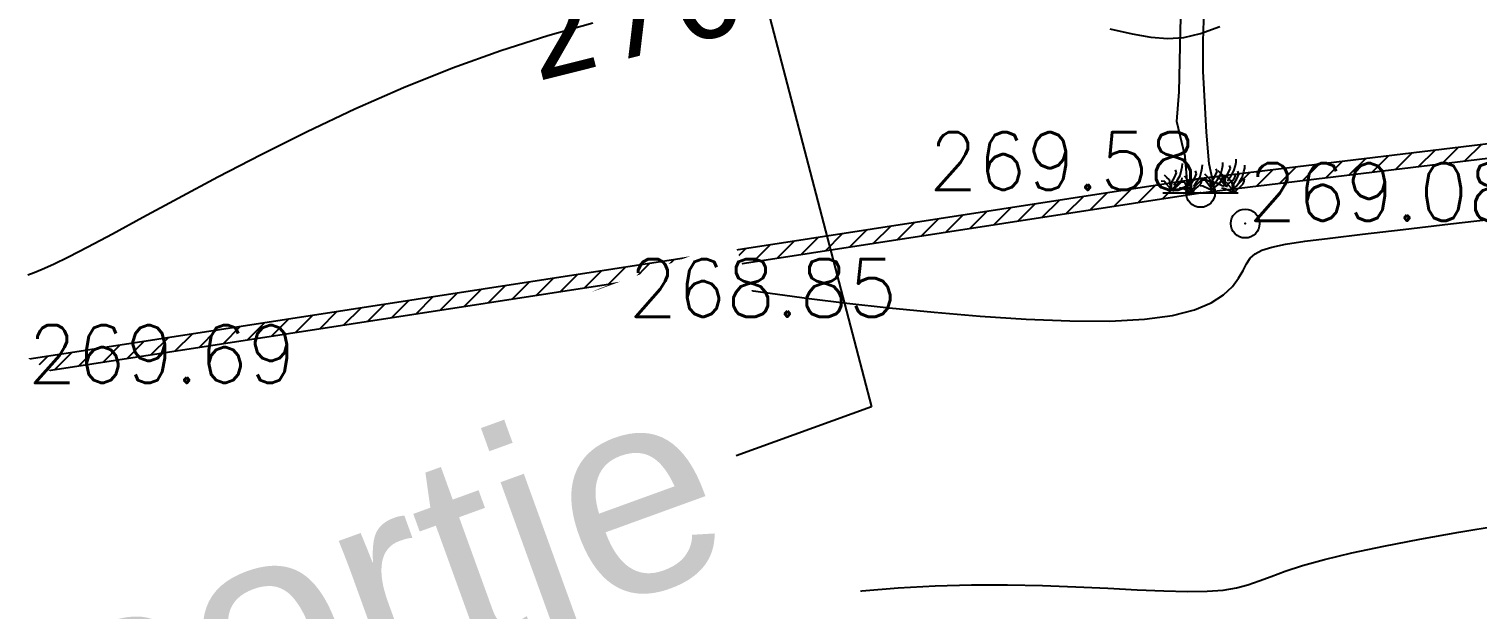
# Model space of a CAD drawing. Header units: millimetres. Extents: x 524954 to 526204, y 9523489 to 9524010.
# Drawn here: x 525491.1 to 525516.23, y 9523554.47 to 9523564.53 of the extents above; entities that cross this region are included whole.
import ezdxf
from ezdxf import colors
from ezdxf.entities.mleader import LeaderData, LeaderLine
from ezdxf.enums import TextEntityAlignment as Align
from ezdxf.math import Vec2, Vec3

# ---------------------------------------------------------------- set-up
doc = ezdxf.new("R2010")
doc.units = ezdxf.units.MM
doc.header["$PDMODE"] = 32
doc.header["$PDSIZE"] = 0.5
doc.linetypes.add('ACAD_ISO12W100', pattern=[21, 12, -3, 0, -3, 0, -3])
for name, color, linetype in [('Arbre', 34, 'ACAD_ISO12W100'), ('Cloture', 7, 'Continuous'), ('CN_01_00', 3, 'Continuous'), ('CN_02_00', 4, 'Continuous'), ('CN_10_00', 1, 'Continuous'), ('Cotation Courbes de niveau', 7, 'Continuous'), ('ETQ IMPAIR', 7, 'Continuous'), ('ETQ PAIR', 7, 'Continuous'), ('Murs', 1, 'Continuous'), ('TopoAlt', 3, 'Continuous'), ('TOPOJIS', 7, 'Continuous')]:
    doc.layers.add(name, color=color, linetype=linetype)
doc.styles.add('Simplex 1.0', font='Simplex.shx', dxfattribs={"width": 0.99, "height": 1})
doc.styles.get("Standard").update_dxf_attribs({"font": 'arial.ttf'})
doc.styles.add('Verdana 1.0', font='verdana.ttf', dxfattribs={"width": 0.99, "height": 1})

# ---------------------------------------------------------------- blocks, each defined once
blk = doc.blocks.new('TCPOINT M')
at = {"color": 0}
blk.add_point((0, 0), dxfattribs=at)
at = {"layer": 'TopoAlt', "style": 'Simplex 1.0', "width": 0.99}
blk.add_attdef('ALT', (0.15, 0.15), '', height=1, dxfattribs=at)
blk = doc.blocks.new('v088')
at = {"linetype": 'Continuous'}
for p, q in [((-0.352, 2.542), (-0.344, 3.046)), ((0.045, 2.625), (0.064, 3.179)), ((-0.373, 1.752), (-0.352, 2.542)), ((0.043, 2.109), (0.045, 2.625)), ((0.102, 1.053), (0.043, 2.109)), ((-0.412, 1.235), (-0.373, 1.752)), ((-0.268, 0.628), (-0.412, 1.235)), ((0.151, 0.506), (0.102, 1.053)), ((-0.213, 0), (-0.268, 0.628)), ((0.256, 0), (0.151, 0.506)), ((-0.654, 0), (0.654, 0))]:
    blk.add_line(p, q, dxfattribs=at)
at = {"color": 3, "linetype": 'Continuous'}
for p, q in [((-0.317, 0.454), (-0.315, 0.507)), ((0.385, 0.474), (0.387, 0.526)), ((0.603, 0.474), (0.615, 0.531)), ((0.615, 0.531), (0.618, 0.584)), ((-0.587, 0.264), (-0.627, 0.308)), ((-0.541, 0.224), (-0.587, 0.264)), ((-0.502, 0.188), (-0.452, 0.267)), ((-0.452, 0.267), (-0.416, 0.349)), ((-0.416, 0.349), (-0.433, 0.399)), ((-0.409, 0.214), (-0.353, 0.303)), ((-0.353, 0.303), (-0.329, 0.397)), ((-0.329, 0.397), (-0.317, 0.454)), ((-0.327, 0.226), (-0.32, 0.26)), ((-0.24, 0.245), (-0.281, 0.288)), ((-0.106, 0.248), (-0.07, 0.329)), ((-0.07, 0.329), (-0.087, 0.38)), ((-0.063, 0.195), (-0.007, 0.284)), ((-0.007, 0.284), (0.017, 0.377)), ((0.017, 0.377), (0.029, 0.435)), ((0.029, 0.435), (0.031, 0.488)), ((0.115, 0.284), (0.075, 0.327)), ((0.161, 0.243), (0.115, 0.284)), ((0.2, 0.207), (0.25, 0.286)), ((0.25, 0.286), (0.286, 0.368)), ((0.315, 0.274), (0.25, 0.279)), ((0.286, 0.368), (0.269, 0.418)), ((0.293, 0.233), (0.349, 0.322)), ((0.346, 0.341), (0.305, 0.385)), ((0.337, 0.236), (0.315, 0.274)), ((0.392, 0.301), (0.346, 0.341)), ((0.349, 0.322), (0.373, 0.416)), ((0.373, 0.416), (0.385, 0.474)), ((0.375, 0.245), (0.382, 0.279)), ((0.404, 0.243), (0.392, 0.301)), ((0.428, 0.183), (0.43, 0.264)), ((0.43, 0.264), (0.481, 0.344)), ((0.495, 0.24), (0.454, 0.284)), ((0.469, 0.209), (0.524, 0.291)), ((0.481, 0.344), (0.517, 0.426)), ((0.517, 0.426), (0.5, 0.476)), ((0.524, 0.291), (0.579, 0.38)), ((0.546, 0.209), (0.591, 0.255)), ((0.579, 0.38), (0.603, 0.474)), ((0.591, 0.255), (0.606, 0.303)), ((0.606, 0.303), (0.613, 0.337)), ((0.63, 0.243), (0.666, 0.325)), ((0.666, 0.325), (0.649, 0.375)), ((0.673, 0.19), (0.728, 0.279)), ((0.728, 0.279), (0.752, 0.373)), ((0.752, 0.373), (0.765, 0.43)), ((0.765, 0.43), (0.767, 0.483)), ((-0.661, 0.096), (-0.712, 0.106)), ((-0.618, 0.197), (-0.683, 0.202)), ((-0.567, 0.053), (-0.661, 0.096)), ((-0.596, 0.159), (-0.618, 0.197)), ((-0.536, 0.087), (-0.596, 0.159)), ((-0.527, 0.031), (-0.567, 0.053)), ((-0.529, 0.166), (-0.541, 0.224)), ((-0.5, 0.031), (-0.536, 0.087)), ((-0.524, 0.099), (-0.529, 0.166)), ((-0.505, 0.106), (-0.502, 0.188)), ((-0.5, 0.036), (-0.505, 0.106)), ((-0.483, 0.022), (-0.459, 0.072)), ((-0.464, 0.132), (-0.409, 0.214)), ((-0.459, 0.072), (-0.387, 0.132)), ((-0.387, 0.132), (-0.341, 0.178)), ((-0.315, 0.077), (-0.365, 0.087)), ((-0.341, 0.178), (-0.327, 0.226)), ((-0.272, 0.178), (-0.337, 0.183)), ((-0.221, 0.034), (-0.315, 0.077)), ((-0.25, 0.139), (-0.272, 0.178)), ((-0.19, 0.067), (-0.25, 0.139)), ((-0.195, 0.204), (-0.24, 0.245)), ((-0.18, 0.012), (-0.221, 0.034)), ((-0.183, 0.147), (-0.195, 0.204)), ((-0.154, 0.012), (-0.19, 0.067)), ((-0.178, 0.079), (-0.183, 0.147)), ((-0.159, 0.087), (-0.156, 0.168)), ((-0.154, 0.017), (-0.159, 0.087)), ((-0.156, 0.168), (-0.106, 0.248)), ((-0.137, 0.002), (-0.113, 0.053)), ((-0.118, 0.113), (-0.063, 0.195)), ((-0.113, 0.053), (-0.041, 0.113)), ((-0.041, 0.113), (0.005, 0.159)), ((0.041, 0.115), (-0.01, 0.125)), ((0.005, 0.159), (0.019, 0.207)), ((0.019, 0.207), (0.026, 0.24)), ((0.084, 0.216), (0.019, 0.221)), ((0.135, 0.072), (0.041, 0.115)), ((0.106, 0.178), (0.084, 0.216)), ((0.166, 0.106), (0.106, 0.178)), ((0.175, 0.05), (0.135, 0.072)), ((0.173, 0.185), (0.161, 0.243)), ((0.202, 0.05), (0.166, 0.106)), ((0.178, 0.118), (0.173, 0.185)), ((0.197, 0.125), (0.2, 0.207)), ((0.202, 0.055), (0.197, 0.125)), ((0.219, 0.041), (0.243, 0.091)), ((0.272, 0.173), (0.221, 0.183)), ((0.238, 0.151), (0.293, 0.233)), ((0.243, 0.091), (0.315, 0.151)), ((0.365, 0.13), (0.272, 0.173)), ((0.315, 0.151), (0.361, 0.197)), ((0.397, 0.163), (0.337, 0.236)), ((0.361, 0.197), (0.375, 0.245)), ((0.406, 0.108), (0.365, 0.13)), ((0.421, 0.072), (0.37, 0.082)), ((0.433, 0.108), (0.397, 0.163)), ((0.464, 0.173), (0.399, 0.178)), ((0.409, 0.175), (0.404, 0.243)), ((0.514, 0.029), (0.421, 0.072)), ((0.433, 0.113), (0.428, 0.183)), ((0.45, 0.099), (0.474, 0.149)), ((0.486, 0.135), (0.464, 0.173)), ((0.474, 0.149), (0.546, 0.209)), ((0.546, 0.063), (0.486, 0.135)), ((0.541, 0.2), (0.495, 0.24)), ((0.555, 0.007), (0.514, 0.029)), ((0.553, 0.142), (0.541, 0.2)), ((0.582, 0.007), (0.546, 0.063)), ((0.558, 0.075), (0.553, 0.142)), ((0.577, 0.082), (0.579, 0.163)), ((0.582, 0.012), (0.577, 0.082)), ((0.579, 0.163), (0.63, 0.243)), ((0.599, -0.002), (0.623, 0.048)), ((0.618, 0.108), (0.673, 0.19)), ((0.623, 0.048), (0.695, 0.108)), ((0.695, 0.108), (0.74, 0.154)), ((0.74, 0.154), (0.755, 0.202)), ((0.755, 0.202), (0.762, 0.236))]:
    blk.add_line(p, q, dxfattribs=at)

msp = doc.modelspace()

# ---------------------------------------------------------------- hatches: boundary and pattern name
at = {"layer": 'Murs'}
h = msp.add_hatch(dxfattribs=at)
h.set_pattern_fill('_U', color=256, scale=0.25, angle=45, style=0, pattern_type=0)
h.set_pattern_definition([(45, (0, 0), (-0.1767766952966, 0.1767766952966), [])])
h.paths.add_polyline_path([(525471.551, 9523592.114), (525474.723, 9523559.566), (525475.027, 9523556.237), (525481.47, 9523557.217), (525489.932, 9523558.379), (525511.435, 9523561.691), (525536.899, 9523564.763), (525535.769, 9523571.397), (525534.425, 9523578.651), (525532.858, 9523588.004), (525530.879, 9523597.346), (525530.121, 9523604.95), (525501.923, 9523601.162), (525501.956, 9523600.914), (525529.898, 9523604.668), (525530.632, 9523597.308), (525532.612, 9523587.957), (525534.179, 9523578.608), (525535.522, 9523571.353), (525536.608, 9523564.98), (525511.401, 9523561.939), (525489.896, 9523558.627), (525481.434, 9523557.464), (525475.252, 9523556.524), (525474.972, 9523559.59), (525471.8, 9523592.139)])

# ---------------------------------------------------------------- linework, layer by layer
at = {"layer": 'Cloture', "flags": 128}
for points in [[(525471.551, 9523592.114), (525474.723, 9523559.566), (525475.027, 9523556.237), (525481.47, 9523557.217), (525489.932, 9523558.379), (525511.435, 9523561.691), (525536.899, 9523564.763), (525535.769, 9523571.397), (525534.425, 9523578.651), (525532.858, 9523588.004), (525530.879, 9523597.346), (525530.121, 9523604.95), (525501.923, 9523601.162), (525501.923, 9523601.162), (525501.923, 9523601.162), (525501.923, 9523601.162)], [(525471.8, 9523592.139), (525474.972, 9523559.59), (525475.252, 9523556.524), (525481.434, 9523557.464), (525489.896, 9523558.627), (525511.401, 9523561.939), (525536.608, 9523564.98), (525535.522, 9523571.353), (525534.179, 9523578.608), (525532.612, 9523587.957), (525530.632, 9523597.308), (525529.898, 9523604.668), (525501.956, 9523600.914)]]:
    msp.add_lwpolyline(points, dxfattribs=at)
at = {"layer": 'CN_01_00', "elevation": 269, "flags": 128}
msp.add_lwpolyline([(525490.927, 9523555.723), (525491.553, 9523555.714), (525492.122, 9523555.737), (525492.651, 9523555.794), (525493.154, 9523555.888), (525493.645, 9523556.021), (525494.141, 9523556.194), (525494.654, 9523556.411), (525495.197, 9523556.671), (525495.762, 9523556.965), (525496.336, 9523557.284), (525496.91, 9523557.616), (525497.47, 9523557.951), (525498.006, 9523558.278), (525498.506, 9523558.587), (525498.957, 9523558.867), (525499.352, 9523559.111), (525499.695, 9523559.318), (525499.99, 9523559.493), (525500.246, 9523559.64), (525500.468, 9523559.762), (525500.663, 9523559.863), (525500.838, 9523559.946), (525500.998, 9523560.015), (525501.15, 9523560.074), (525501.297, 9523560.122), (525501.44, 9523560.16), (525501.58, 9523560.189), (525501.72, 9523560.208), (525501.86, 9523560.219), (525502.004, 9523560.22), (525502.153, 9523560.213), (525502.31, 9523560.198), (525502.486, 9523560.174), (525502.694, 9523560.142), (525502.945, 9523560.102), (525503.254, 9523560.053), (525503.631, 9523559.997), (525504.09, 9523559.933), (525504.643, 9523559.86), (525505.296, 9523559.781), (525506.028, 9523559.7), (525506.809, 9523559.623), (525507.611, 9523559.555), (525508.406, 9523559.503), (525509.165, 9523559.473), (525509.859, 9523559.469), (525510.46, 9523559.5), (525510.948, 9523559.566), (525511.329, 9523559.665), (525511.618, 9523559.786), (525511.832, 9523559.922), (525511.986, 9523560.066), (525512.094, 9523560.21), (525512.172, 9523560.345), (525512.234, 9523560.463), (525512.298, 9523560.559), (525512.38, 9523560.636), (525512.497, 9523560.699), (525512.669, 9523560.752), (525512.911, 9523560.801), (525513.244, 9523560.851), (525513.683, 9523560.907), (525514.248, 9523560.974), (525514.949, 9523561.055), (525515.77, 9523561.152), (525516.689, 9523561.261)], dxfattribs=at)
at = {"layer": 'CN_02_00', "elevation": 268, "flags": 128}
msp.add_lwpolyline([(525503.138, 9523554.378), (525503.713, 9523554.511), (525504.311, 9523554.624), (525504.926, 9523554.717), (525505.554, 9523554.79), (525506.188, 9523554.843), (525506.825, 9523554.878), (525507.457, 9523554.895), (525508.081, 9523554.895), (525508.689, 9523554.882), (525509.272, 9523554.86), (525509.823, 9523554.834), (525510.335, 9523554.809), (525510.798, 9523554.789), (525511.206, 9523554.778), (525511.551, 9523554.782), (525511.829, 9523554.803), (525512.057, 9523554.84), (525512.257, 9523554.894), (525512.45, 9523554.961), (525512.658, 9523555.04), (525512.902, 9523555.13), (525513.203, 9523555.229), (525513.584, 9523555.336), (525514.059, 9523555.449), (525514.617, 9523555.566), (525515.242, 9523555.686), (525515.915, 9523555.806), (525516.62, 9523555.924)], dxfattribs=at)
at = {"layer": 'CN_10_00', "elevation": 270, "flags": 128}
for points in [[(525491.081, 9523560.269), (525491.186, 9523560.308), (525491.33, 9523560.368), (525491.524, 9523560.457), (525491.783, 9523560.584), (525492.12, 9523560.757), (525492.547, 9523560.983), (525493.073, 9523561.267), (525493.689, 9523561.599), (525494.379, 9523561.967), (525495.13, 9523562.356), (525495.927, 9523562.754), (525496.756, 9523563.146), (525497.602, 9523563.52), (525498.451, 9523563.862), (525499.289, 9523564.161), (525500.104, 9523564.419), (525500.888, 9523564.639)], [(525509.86, 9523564.536), (525510.246, 9523564.45), (525510.574, 9523564.392), (525510.864, 9523564.37), (525511.143, 9523564.388), (525511.435, 9523564.455), (525511.769, 9523564.578)]]:
    msp.add_lwpolyline(points, dxfattribs=at)

# ---------------------------------------------------------------- block references
at = {"layer": 'Arbre'}
msp.add_blockref('v088', (525511.435, 9523561.691), dxfattribs=at)
at = {"layer": 'TOPOJIS'}
ref = msp.add_blockref('TCPOINT M', (525511.435, 9523561.691, 269.58), dxfattribs=at)
ref.add_attrib('ALT', '269.58', dxfattribs={"layer": 'TopoAlt', "height": 1, "style": 'Simplex 1.0', "width": 0.99}).set_placement((525511.385, 9523561.741, 269.58), align=Align.RIGHT)
ref = msp.add_blockref('TCPOINT M', (525512.209, 9523561.159, 269.08), dxfattribs=at)
ref.add_attrib('ALT', '269.08', (525512.259, 9523561.209, 269.08), dxfattribs={"layer": 'TopoAlt', "height": 1, "style": 'Simplex 1.0', "width": 0.99})
ref = msp.add_blockref('TCPOINT M', (525501.454, 9523559.493, 268.85), dxfattribs=at)
ref.add_attrib('ALT', '268.85', (525501.504, 9523559.543, 268.85), dxfattribs={"layer": 'TopoAlt', "height": 1, "style": 'Simplex 1.0', "width": 0.99})
ref = msp.add_blockref('TCPOINT M', (525491.028, 9523558.346, 269.69), dxfattribs=at)
ref.add_attrib('ALT', '269.69', (525491.078, 9523558.396, 269.69), dxfattribs={"layer": 'TopoAlt', "height": 1, "style": 'Simplex 1.0', "width": 0.99})

# ---------------------------------------------------------------- texts
at = {"layer": 'Cotation Courbes de niveau', "style": 'Verdana 1.0', "width": 0.99}
msp.add_text('270', height=1.5, rotation=14.1146, dxfattribs=at).set_placement((525501.583, 9523564.814, 270), align=Align.MIDDLE_CENTER)

# ---------------------------------------------------------------- next in the draw order: leaders
at = {"layer": 'ETQ IMPAIR'}
ml = msp.add_multileader_mtext('Standard', dxfattribs=at)
ml.set_content('Bretelle de sortie', color=256)
ml.set_leader_properties()
ml.build(insert=Vec2(0, 0))
ml.multileader.update_dxf_attribs({"has_text_frame": 1, "dogleg_length": 2.5, "arrow_head_size": 3.5})
ctx = ml.context
ctx.base_point, ctx.char_height, ctx.arrow_head_size, ctx.landing_gap_size, ctx.plane_origin, ctx.plane_x_axis, ctx.plane_y_axis = Vec3(525474.152, 9523564.565), 3.5, 3.5, 0.8, Vec3(525502.429, 9523493.055), Vec3(0.864942, -0.501872), Vec3(0.501872, 0.864942)
ctx.text_align_type = 1
notes = []
notes.append((ctx, [(1, (1, 1, 0), (525471.989, 9523565.82), (0.864942, -0.501872), 2.5, [(0, [(525489.239, 9523620.947)], 0, [])])]))
ctx.mtext.insert, ctx.mtext.text_direction, ctx.mtext.rotation, ctx.mtext.alignment, ctx.mtext.flow_direction = Vec3(525491.361, 9523556.636), Vec3(0.864942, -0.501872), 5.757423, 2, 5
ctx.mtext.has_bg_fill, ctx.mtext.bg_color, ctx.mtext.bg_scale_factor, ctx.mtext.bg_transparency, ctx.mtext.use_window_bg_color = 1, -1027028792, 1.5, 0, 1
for ctx, leaders in notes:
    for number, flags, end, landing, length, lines in leaders:
        leader = LeaderData()
        leader.index, (leader.has_last_leader_line, leader.has_dogleg_vector, leader.attachment_direction) = number, flags
        leader.last_leader_point, leader.dogleg_vector, leader.dogleg_length = Vec3(end), Vec3(landing), length
        for number, points, colour, breaks in lines:
            line = LeaderLine()
            line.index, line.vertices, line.color, line.breaks = number, Vec3.list(points), colors.encode_raw_color(colour), breaks
            leader.lines.append(line)
        ctx.leaders.append(leader)

# ---------------------------------------------------------------- next in the draw order: leaders
at = {"layer": 'ETQ PAIR'}
ml = msp.add_multileader_mtext('Standard', dxfattribs=at)
ml.set_content('Bretelle de sortie', color=256)
ml.set_leader_properties()
ml.build(insert=Vec2(0, 0))
ml.multileader.update_dxf_attribs({"has_text_frame": 1, "dogleg_length": 2.5, "arrow_head_size": 3.5})
ctx = ml.context
ctx.base_point, ctx.char_height, ctx.arrow_head_size, ctx.landing_gap_size, ctx.plane_origin, ctx.plane_x_axis, ctx.plane_y_axis = Vec3(525467.903, 9523544.272), 3.5, 3.5, 0.8, Vec3(525502.429, 9523493.055), Vec3(0.940159, 0.340735), Vec3(-0.340735, 0.940159)
ctx.text_align_type = 1
notes = []
notes.append((ctx, [(0, (1, 1, 0), (525505.725, 9523557.98), (-0.940159, -0.340735), 2.5, [(0, [(525489.239, 9523620.947)], 0, [])])]))
ctx.mtext.insert, ctx.mtext.text_direction, ctx.mtext.rotation, ctx.mtext.alignment, ctx.mtext.flow_direction = Vec3(525485.032, 9523552.372), Vec3(0.940159, 0.340735), 0.347698, 2, 5
ctx.mtext.has_bg_fill, ctx.mtext.bg_color, ctx.mtext.bg_scale_factor, ctx.mtext.bg_transparency, ctx.mtext.use_window_bg_color = 1, -1027028792, 1.5, 0, 1
for ctx, leaders in notes:
    for number, flags, end, landing, length, lines in leaders:
        leader = LeaderData()
        leader.index, (leader.has_last_leader_line, leader.has_dogleg_vector, leader.attachment_direction) = number, flags
        leader.last_leader_point, leader.dogleg_vector, leader.dogleg_length = Vec3(end), Vec3(landing), length
        for number, points, colour, breaks in lines:
            line = LeaderLine()
            line.index, line.vertices, line.color, line.breaks = number, Vec3.list(points), colors.encode_raw_color(colour), breaks
            leader.lines.append(line)
        ctx.leaders.append(leader)

doc.saveas('drawing.dxf')
